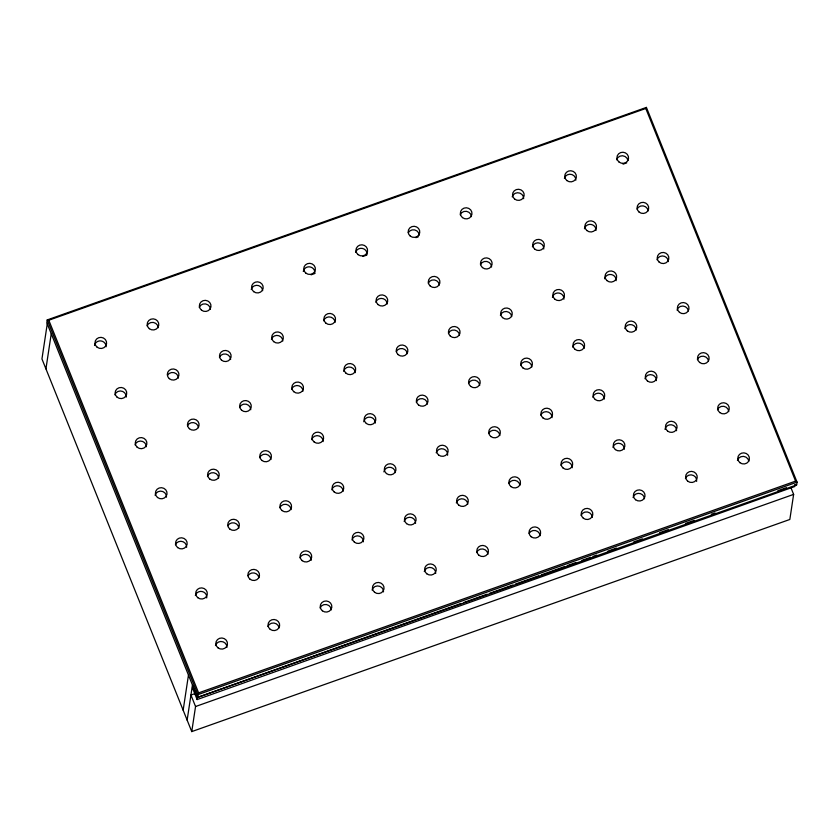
<?xml version="1.0" encoding="UTF-8"?>
<svg xmlns="http://www.w3.org/2000/svg" width="839" height="839" viewBox="0 0 839 839"><rect width="100%" height="100%" fill="white"/><g stroke="black" fill="none" stroke-linecap="round" stroke-linejoin="round"><path stroke-width="1.26" d="M47.257 323.875L41.95 358.956L191.753 731.598L789.835 519.467L793.631 494.391L790.862 487.501M45.935 368.866L51.242 333.796M183.154 710.203L188.46 675.133M187.139 720.124L192.446 685.044M191.753 731.598L195.55 706.522L190.935 695.038L194.638 693.727M795.162 484.386L794.837 486.494L197.144 699.569L198.602 692.878L48.798 320.225L47.236 319.921L46.816 322.721L197.459 697.461L796.631 484.942L797.05 482.131L646.408 107.402L47.236 319.921L197.889 694.65L797.05 482.131L795.592 481.125L645.789 108.472L646.408 107.402M461.188 603.44L197.459 697.461L192.823 685.987L192.509 688.085L197.144 699.569M463.652 602.57L487.071 594.222M489.536 593.341L512.944 584.993M515.408 584.112L538.827 575.764M541.291 574.883L564.71 566.535M567.174 565.664L575.795 562.581M581.962 560.389L590.583 557.316M593.047 556.435L596.749 555.114M607.835 551.16L616.466 548.087M633.718 541.942L642.349 538.858M659.601 532.713L668.222 529.64M685.473 523.484L694.105 520.411M711.357 514.255L715.059 512.944M48.798 320.225L645.789 108.472M311.059 274.835L314.761 273.524M362.857 256.461L366.559 255.15M415.882 237.657L418.346 236.776M623.052 164.171L626.754 162.86M198.602 692.878L795.592 481.125M777.795 490.752L786.426 487.69M195.55 706.522L793.631 494.391M795.068 484.627L796.631 484.942M737.439 460.422A5.831 5.558 8.6 0 1 748.828 461.125M604.604 278.779A5.831 5.558 8.6 0 1 611.232 274.542A5.831 5.558 8.6 0 1 616.099 280.698M624.824 328.594A5.831 5.558 8.6 0 1 636.266 329.937M685.432 478.377A5.831 5.558 8.6 0 1 696.632 481.376M564.395 178.308A5.831 5.558 8.6 0 1 575.848 180.175M644.971 378.693A5.831 5.558 8.6 0 1 656.413 380.623M664.981 429.369A5.831 5.558 8.6 0 1 671.368 424.817A5.831 5.558 8.6 0 1 676.549 430.722M612.91 447.313A5.831 5.558 8.6 0 1 624.352 449.243M532.398 246.718A5.831 5.558 8.6 0 1 543.777 249.015M552.419 297.289A5.831 5.558 8.6 0 1 559.036 293.052A5.831 5.558 8.6 0 1 563.902 299.208M572.628 347.105A5.831 5.558 8.6 0 1 584.07 348.447M633.046 497.443A5.831 5.558 8.6 0 1 644.499 498.733M267.861 626.492A5.831 5.558 8.6 0 1 279.062 627.75M147.014 325.868A5.831 5.558 8.6 0 1 158.277 327.703M187.422 425.782A5.831 5.558 8.6 0 1 198.539 427.638M215.476 645.558A5.831 5.558 8.6 0 1 226.929 647.425M94.503 345.5A5.831 5.558 8.6 0 1 100.858 340.917A5.831 5.558 8.6 0 1 106.081 346.801M135.006 444.838A5.831 5.558 8.6 0 1 146.374 446.736M175.393 544.773A5.831 5.558 8.6 0 1 186.646 547.248M195.351 595.428A5.831 5.558 8.6 0 1 202.199 591.537A5.831 5.558 8.6 0 1 206.719 597.924M114.838 394.823A5.831 5.558 8.6 0 1 126.207 397.12M155.058 495.22A5.831 5.558 8.6 0 1 166.51 497.139M677.021 310.084A5.831 5.558 8.6 0 1 688.41 310.839M656.968 259.702A5.831 5.558 8.6 0 1 668.326 261.6M616.592 159.798A5.831 5.558 8.6 0 1 627.971 160.501M697.356 359.637A5.831 5.558 8.6 0 1 708.546 360.948M581.039 515.408A5.831 5.558 8.6 0 1 592.303 517.244M480.411 264.684A5.831 5.558 8.6 0 1 491.602 266.949M448.404 333.219A5.831 5.558 8.6 0 1 459.52 335.076M488.822 433.155A5.831 5.558 8.6 0 1 499.824 435.577M508.958 483.264A5.831 5.558 8.6 0 1 519.907 485.099M428.215 283.204A5.831 5.558 8.6 0 1 439.363 284.872M468.676 383.056A5.831 5.558 8.6 0 1 479.688 385.479M584.447 228.764A5.831 5.558 8.6 0 1 590.992 224.422A5.831 5.558 8.6 0 1 595.973 230.494M717.492 409.736A5.831 5.558 8.6 0 1 728.755 411.624M637 209.142A5.831 5.558 8.6 0 1 648.148 210.82M476.646 552.44A5.831 5.558 8.6 0 1 487.91 554.275M355.61 252.361A5.831 5.558 8.6 0 1 362.438 248.438A5.831 5.558 8.6 0 1 367 254.815M396.207 351.73A5.831 5.558 8.6 0 1 407.324 353.586M436.186 452.756A5.831 5.558 8.6 0 1 447.627 454.098M447.627 454.675A5.831 5.558 8.6 0 1 447.565 455.252M456.322 502.855A5.831 5.558 8.6 0 1 467.774 504.197M375.809 302.26A5.831 5.558 8.6 0 1 387.209 303.97M500.38 315.244A5.831 5.558 8.6 0 1 511.717 316.565M520.62 365.07A5.831 5.558 8.6 0 1 531.874 366.958M460.192 214.784A5.831 5.558 8.6 0 1 471.455 216.619M529.094 533.394A5.831 5.558 8.6 0 1 540.106 535.764M408.236 232.77A5.831 5.558 8.6 0 1 419.259 235.14M512.199 196.819A5.831 5.558 8.6 0 1 523.651 198.686M540.767 415.169A5.831 5.558 8.6 0 1 552.02 417.644M560.913 465.278A5.831 5.558 8.6 0 1 572.156 467.753M592.774 397.214A5.831 5.558 8.6 0 1 604.216 399.133M320.058 607.971A5.831 5.558 8.6 0 1 331.321 609.817M199.21 307.357A5.831 5.558 8.6 0 1 210.474 309.192M239.618 407.272A5.831 5.558 8.6 0 1 250.767 409.715M279.786 507.742A5.831 5.558 8.6 0 1 291.039 509.63M299.932 557.841A5.831 5.558 8.6 0 1 311.185 560.316M219.43 357.257A5.831 5.558 8.6 0 1 230.62 359.512M259.65 457.643A5.831 5.558 8.6 0 1 270.903 459.531M416.228 402.101A5.831 5.558 8.6 0 1 427.491 403.989M424.261 571.495A5.831 5.558 8.6 0 1 435.714 573.373M303.288 271.448A5.831 5.558 8.6 0 1 309.948 266.896A5.831 5.558 8.6 0 1 314.803 273.325M343.633 371.341A5.831 5.558 8.6 0 1 355.159 372.684M383.863 471.833A5.831 5.558 8.6 0 1 395.431 472.609M404.125 521.365A5.831 5.558 8.6 0 1 415.578 523.295M323.613 320.771A5.831 5.558 8.6 0 1 335.013 322.48M363.717 421.734A5.831 5.558 8.6 0 1 370.093 417.172A5.831 5.558 8.6 0 1 375.285 423.087M372.065 590.016A5.831 5.558 8.6 0 1 383.517 591.883M251.218 289.392A5.831 5.558 8.6 0 1 262.67 290.672M291.594 389.296A5.831 5.558 8.6 0 1 302.963 391.194M331.793 489.777A5.831 5.558 8.6 0 1 343.235 491.119M351.94 539.886A5.831 5.558 8.6 0 1 363.381 541.805M271.417 339.281A5.831 5.558 8.6 0 1 282.816 341.001M311.647 439.678A5.831 5.558 8.6 0 1 323.088 441.597M227.841 525.728A5.831 5.558 8.6 0 1 238.842 528.151M247.987 575.827A5.831 5.558 8.6 0 1 258.926 577.672M167.506 375.253A5.831 5.558 8.6 0 1 178.424 378.022M207.453 476.153A5.831 5.558 8.6 0 1 218.706 478.041M699.632 362.469A5.831 5.558 8.6 0 0 709.07 359.176A5.831 5.558 8.6 0 0 701.247 352.978A5.831 5.558 8.6 0 0 699.632 362.469M679.496 312.37A5.831 5.558 8.6 0 0 688.934 309.077A5.831 5.558 8.6 0 0 681.111 302.879A5.831 5.558 8.6 0 0 679.496 312.37M659.129 262.072A5.831 5.558 8.6 0 0 668.735 259.251A5.831 5.558 8.6 0 0 661.247 252.686A5.831 5.558 8.6 0 0 659.129 262.072M583.357 518.24A5.831 5.558 8.6 0 0 592.774 514.894A5.831 5.558 8.6 0 0 584.919 508.738A5.831 5.558 8.6 0 0 583.357 518.24M482.467 267.578A5.831 5.558 8.6 0 0 492.021 264.589A5.831 5.558 8.6 0 0 484.418 258.15A5.831 5.558 8.6 0 0 482.467 267.578M543.053 418.011A5.831 5.558 8.6 0 0 552.481 414.718A5.831 5.558 8.6 0 0 544.658 408.52A5.831 5.558 8.6 0 0 543.053 418.011M450.344 336.135A5.831 5.558 8.6 0 0 459.95 333.303A5.831 5.558 8.6 0 0 452.462 326.738A5.831 5.558 8.6 0 0 450.344 336.135M490.857 436.532A5.831 5.558 8.6 0 0 500.285 433.228A5.831 5.558 8.6 0 0 492.462 427.041A5.831 5.558 8.6 0 0 490.857 436.532M510.993 486.63A5.831 5.558 8.6 0 0 520.432 483.337A5.831 5.558 8.6 0 0 512.608 477.139A5.831 5.558 8.6 0 0 510.993 486.63M430.271 286.089A5.831 5.558 8.6 0 0 439.825 283.11A5.831 5.558 8.6 0 0 432.221 276.66A5.831 5.558 8.6 0 0 430.271 286.089M470.71 386.422A5.831 5.558 8.6 0 0 480.149 383.129A5.831 5.558 8.6 0 0 472.326 376.931A5.831 5.558 8.6 0 0 470.71 386.422M719.778 412.578A5.831 5.558 8.6 0 0 729.217 409.285A5.831 5.558 8.6 0 0 721.393 403.087A5.831 5.558 8.6 0 0 719.778 412.578M514.695 199.105A5.831 5.558 8.6 0 0 524.113 195.76A5.831 5.558 8.6 0 0 516.258 189.604A5.831 5.558 8.6 0 0 514.695 199.105M635.553 499.729A5.831 5.558 8.6 0 0 644.971 496.384A5.831 5.558 8.6 0 0 637.116 490.228A5.831 5.558 8.6 0 0 635.553 499.729M595.239 399.5A5.831 5.558 8.6 0 0 604.678 396.207A5.831 5.558 8.6 0 0 596.854 390.009A5.831 5.558 8.6 0 0 595.239 399.5M462.499 217.616A5.831 5.558 8.6 0 0 471.917 214.281A5.831 5.558 8.6 0 0 464.061 208.114A5.831 5.558 8.6 0 0 462.499 217.616M502.54 317.614A5.831 5.558 8.6 0 0 512.147 314.793A5.831 5.558 8.6 0 0 504.659 308.228A5.831 5.558 8.6 0 0 502.54 317.614M522.907 367.912A5.831 5.558 8.6 0 0 532.346 364.619A5.831 5.558 8.6 0 0 524.522 358.421A5.831 5.558 8.6 0 0 522.907 367.912M253.714 291.668A5.831 5.558 8.6 0 0 263.131 288.333A5.831 5.558 8.6 0 0 255.276 282.166A5.831 5.558 8.6 0 0 253.714 291.668M293.755 391.677A5.831 5.558 8.6 0 0 303.361 388.845A5.831 5.558 8.6 0 0 295.873 382.28A5.831 5.558 8.6 0 0 293.755 391.677M334.268 492.063A5.831 5.558 8.6 0 0 343.696 488.77A5.831 5.558 8.6 0 0 335.873 482.582A5.831 5.558 8.6 0 0 334.268 492.063M354.404 542.172A5.831 5.558 8.6 0 0 363.843 538.879A5.831 5.558 8.6 0 0 356.019 532.681A5.831 5.558 8.6 0 0 354.404 542.172M273.682 341.63A5.831 5.558 8.6 0 0 283.236 338.652A5.831 5.558 8.6 0 0 275.632 332.202A5.831 5.558 8.6 0 0 273.682 341.63M314.122 441.964A5.831 5.558 8.6 0 0 323.56 438.671A5.831 5.558 8.6 0 0 315.737 432.473A5.831 5.558 8.6 0 0 314.122 441.964M322.375 610.802A5.831 5.558 8.6 0 0 331.793 607.467A5.831 5.558 8.6 0 0 323.938 601.311A5.831 5.558 8.6 0 0 322.375 610.802M201.517 310.189A5.831 5.558 8.6 0 0 210.935 306.843A5.831 5.558 8.6 0 0 203.08 300.687A5.831 5.558 8.6 0 0 201.517 310.189M241.559 410.187A5.831 5.558 8.6 0 0 251.165 407.355A5.831 5.558 8.6 0 0 243.677 400.79A5.831 5.558 8.6 0 0 241.559 410.187M563.189 468.12A5.831 5.558 8.6 0 0 572.628 464.827A5.831 5.558 8.6 0 0 564.804 458.629A5.831 5.558 8.6 0 0 563.189 468.12M531.16 536.75A5.831 5.558 8.6 0 0 540.578 533.415A5.831 5.558 8.6 0 0 532.723 527.259A5.831 5.558 8.6 0 0 531.16 536.75M410.302 236.126A5.831 5.558 8.6 0 0 419.72 232.791A5.831 5.558 8.6 0 0 411.865 226.635A5.831 5.558 8.6 0 0 410.302 236.126M189.362 428.698A5.831 5.558 8.6 0 0 198.969 425.876A5.831 5.558 8.6 0 0 191.481 419.311A5.831 5.558 8.6 0 0 189.362 428.698M229.876 529.094A5.831 5.558 8.6 0 0 239.304 525.801A5.831 5.558 8.6 0 0 231.48 519.603A5.831 5.558 8.6 0 0 229.876 529.094M250.012 579.204A5.831 5.558 8.6 0 0 259.45 575.9A5.831 5.558 8.6 0 0 251.627 569.712A5.831 5.558 8.6 0 0 250.012 579.204M209.729 478.996A5.831 5.558 8.6 0 0 219.168 475.692A5.831 5.558 8.6 0 0 211.344 469.504A5.831 5.558 8.6 0 0 209.729 478.996M217.983 647.834A5.831 5.558 8.6 0 0 227.4 644.499A5.831 5.558 8.6 0 0 219.545 638.332A5.831 5.558 8.6 0 0 217.983 647.834M97.135 347.21A5.831 5.558 8.6 0 0 106.553 343.875A5.831 5.558 8.6 0 0 98.687 337.708A5.831 5.558 8.6 0 0 97.135 347.21M137.166 447.208A5.831 5.558 8.6 0 0 146.773 444.387A5.831 5.558 8.6 0 0 139.284 437.822A5.831 5.558 8.6 0 0 137.166 447.208M177.679 547.605A5.831 5.558 8.6 0 0 187.107 544.312A5.831 5.558 8.6 0 0 179.284 538.114A5.831 5.558 8.6 0 0 177.679 547.605M197.815 597.714A5.831 5.558 8.6 0 0 207.254 594.421A5.831 5.558 8.6 0 0 199.43 588.223A5.831 5.558 8.6 0 0 197.815 597.714M575.103 349.391A5.831 5.558 8.6 0 0 584.542 346.098A5.831 5.558 8.6 0 0 576.718 339.9A5.831 5.558 8.6 0 0 575.103 349.391M554.736 299.103A5.831 5.558 8.6 0 0 564.343 296.272A5.831 5.558 8.6 0 0 556.855 289.707A5.831 5.558 8.6 0 0 554.736 299.103M406.6 523.662A5.831 5.558 8.6 0 0 416.039 520.369A5.831 5.558 8.6 0 0 408.215 514.171A5.831 5.558 8.6 0 0 406.6 523.662M325.878 323.12A5.831 5.558 8.6 0 0 335.432 320.131A5.831 5.558 8.6 0 0 327.829 313.692A5.831 5.558 8.6 0 0 325.878 323.12M366.318 423.454A5.831 5.558 8.6 0 0 375.757 420.161A5.831 5.558 8.6 0 0 367.933 413.963A5.831 5.558 8.6 0 0 366.318 423.454M374.572 592.292A5.831 5.558 8.6 0 0 383.989 588.957A5.831 5.558 8.6 0 0 376.134 582.79A5.831 5.558 8.6 0 0 374.572 592.292M606.933 280.593A5.831 5.558 8.6 0 0 616.539 277.761A5.831 5.558 8.6 0 0 609.051 271.196A5.831 5.558 8.6 0 0 606.933 280.593M627.299 330.881A5.831 5.558 8.6 0 0 636.738 327.588A5.831 5.558 8.6 0 0 628.914 321.389A5.831 5.558 8.6 0 0 627.299 330.881M647.435 380.99A5.831 5.558 8.6 0 0 656.874 377.686A5.831 5.558 8.6 0 0 649.05 371.499A5.831 5.558 8.6 0 0 647.435 380.99M667.582 431.089A5.831 5.558 8.6 0 0 677.021 427.796A5.831 5.558 8.6 0 0 669.197 421.598A5.831 5.558 8.6 0 0 667.582 431.089M615.386 449.599A5.831 5.558 8.6 0 0 624.824 446.306A5.831 5.558 8.6 0 0 617.001 440.108A5.831 5.558 8.6 0 0 615.386 449.599M478.964 555.271A5.831 5.558 8.6 0 0 488.382 551.926A5.831 5.558 8.6 0 0 480.527 545.769A5.831 5.558 8.6 0 0 478.964 555.271M358.106 254.647A5.831 5.558 8.6 0 0 367.524 251.301A5.831 5.558 8.6 0 0 359.669 245.145A5.831 5.558 8.6 0 0 358.106 254.647M398.147 354.645A5.831 5.558 8.6 0 0 407.754 351.814A5.831 5.558 8.6 0 0 400.266 345.249A5.831 5.558 8.6 0 0 398.147 354.645M438.661 455.042A5.831 5.558 8.6 0 0 448.089 451.749A5.831 5.558 8.6 0 0 440.265 445.551A5.831 5.558 8.6 0 0 438.661 455.042M619.088 162.074A5.831 5.558 8.6 0 0 628.505 158.739A5.831 5.558 8.6 0 0 620.65 152.572A5.831 5.558 8.6 0 0 619.088 162.074M739.946 462.698A5.831 5.558 8.6 0 0 749.363 459.363A5.831 5.558 8.6 0 0 741.508 453.196A5.831 5.558 8.6 0 0 739.946 462.698M639.056 212.036A5.831 5.558 8.6 0 0 648.61 209.047A5.831 5.558 8.6 0 0 641.006 202.608A5.831 5.558 8.6 0 0 639.056 212.036M687.749 481.208A5.831 5.558 8.6 0 0 697.167 477.873A5.831 5.558 8.6 0 0 689.312 471.717A5.831 5.558 8.6 0 0 687.749 481.208M586.86 230.547A5.831 5.558 8.6 0 0 596.414 227.568A5.831 5.558 8.6 0 0 588.81 221.118A5.831 5.558 8.6 0 0 586.86 230.547M566.891 180.584A5.831 5.558 8.6 0 0 576.309 177.249A5.831 5.558 8.6 0 0 568.454 171.093A5.831 5.558 8.6 0 0 566.891 180.584M534.663 249.068A5.831 5.558 8.6 0 0 544.217 246.079A5.831 5.558 8.6 0 0 536.614 239.639A5.831 5.558 8.6 0 0 534.663 249.068M458.797 505.141A5.831 5.558 8.6 0 0 468.235 501.848A5.831 5.558 8.6 0 0 460.412 495.65A5.831 5.558 8.6 0 0 458.797 505.141M378.074 304.609A5.831 5.558 8.6 0 0 387.628 301.621A5.831 5.558 8.6 0 0 380.025 295.181A5.831 5.558 8.6 0 0 378.074 304.609M418.514 404.933A5.831 5.558 8.6 0 0 427.953 401.64A5.831 5.558 8.6 0 0 420.129 395.442A5.831 5.558 8.6 0 0 418.514 404.933M426.768 573.782A5.831 5.558 8.6 0 0 436.186 570.436A5.831 5.558 8.6 0 0 428.33 564.28A5.831 5.558 8.6 0 0 426.768 573.782M305.91 273.157A5.831 5.558 8.6 0 0 315.328 269.812A5.831 5.558 8.6 0 0 307.473 263.656A5.831 5.558 8.6 0 0 305.91 273.157M345.951 373.156A5.831 5.558 8.6 0 0 355.558 370.335A5.831 5.558 8.6 0 0 348.07 363.769A5.831 5.558 8.6 0 0 345.951 373.156M386.464 473.553A5.831 5.558 8.6 0 0 395.893 470.26A5.831 5.558 8.6 0 0 388.069 464.061A5.831 5.558 8.6 0 0 386.464 473.553M282.072 510.584A5.831 5.558 8.6 0 0 291.5 507.291A5.831 5.558 8.6 0 0 283.676 501.093A5.831 5.558 8.6 0 0 282.072 510.584M302.208 560.683A5.831 5.558 8.6 0 0 311.647 557.39A5.831 5.558 8.6 0 0 303.823 551.192A5.831 5.558 8.6 0 0 302.208 560.683M221.486 360.141A5.831 5.558 8.6 0 0 231.04 357.162A5.831 5.558 8.6 0 0 223.436 350.712A5.831 5.558 8.6 0 0 221.486 360.141M261.925 460.475A5.831 5.558 8.6 0 0 271.364 457.182A5.831 5.558 8.6 0 0 263.54 450.983A5.831 5.558 8.6 0 0 261.925 460.475M270.179 629.323A5.831 5.558 8.6 0 0 279.597 625.978A5.831 5.558 8.6 0 0 271.742 619.822A5.831 5.558 8.6 0 0 270.179 629.323M169.289 378.662A5.831 5.558 8.6 0 0 178.843 375.673A5.831 5.558 8.6 0 0 171.24 369.233A5.831 5.558 8.6 0 0 169.289 378.662M149.332 328.699A5.831 5.558 8.6 0 0 158.739 325.354A5.831 5.558 8.6 0 0 150.884 319.198A5.831 5.558 8.6 0 0 149.332 328.699M117.093 397.172A5.831 5.558 8.6 0 0 126.647 394.194A5.831 5.558 8.6 0 0 119.044 387.744A5.831 5.558 8.6 0 0 117.093 397.172M157.533 497.506A5.831 5.558 8.6 0 0 166.971 494.213A5.831 5.558 8.6 0 0 159.148 488.015A5.831 5.558 8.6 0 0 157.533 497.506"/></g></svg>
